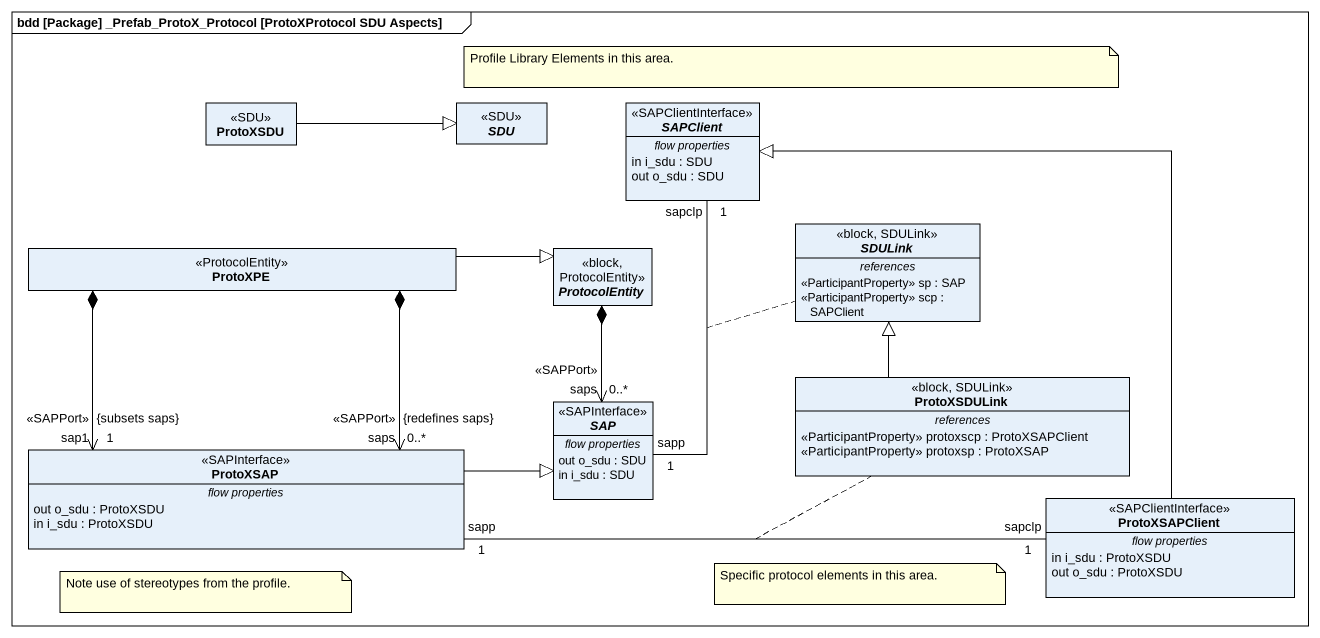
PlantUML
@startuml
mainframe bdd [Package] _Prefab_ProtoX_Protocol [ProtoXProtocol SDU Aspects]
hide circle
hide empty members
class ProtoXSDU <<SDU>>
abstract class SDU <<SDU>>
abstract class SAPClient <<SAPClientInterface>> {
  -- flow properties --
  in i_sdu : SDU
  out o_sdu : SDU
}
class ProtoXPE <<ProtocolEntity>>
abstract class ProtocolEntity <<block, ProtocolEntity>>
abstract class SDULink <<block, SDULink>> {
  -- references --
  <<ParticipantProperty>> sp : SAP
  <<ParticipantProperty>> scp : SAPClient
}
abstract class SAP <<SAPInterface>> {
  -- flow properties --
  out o_sdu : SDU
  in i_sdu : SDU
}
class ProtoXSDULink <<block, SDULink>> {
  -- references --
  <<ParticipantProperty>> protoxscp : ProtoXSAPClient
  <<ParticipantProperty>> protoxsp : ProtoXSAP
}
class ProtoXSAP <<SAPInterface>> {
  -- flow properties --
  out o_sdu : ProtoXSDU
  in i_sdu : ProtoXSDU
}
class ProtoXSAPClient <<SAPClientInterface>> {
  -- flow properties --
  in i_sdu : ProtoXSDU
  out o_sdu : ProtoXSDU
}
ProtoXSDU -right-|> SDU
SAPClient "sapclp\n1" -- "sapp\n1" SAP
(SAPClient, SAP) .. SDULink
ProtoXPE -right-|> ProtocolEntity
SAP "saps\n<<SAPPort>>\n0..*" <-up-* ProtocolEntity
ProtoXSDULink -up-|> SDULink
ProtoXSAP "sap1\n<<SAPPort>>\n1\n{subsets saps}" <-up-* ProtoXPE
ProtoXSAP "saps\n<<SAPPort>>\n0..*\n{redefines saps}" <-up-* ProtoXPE
ProtoXSAP -right-|> SAP
ProtoXSAP "sapp\n1" -right- "sapclp\n1" ProtoXSAPClient
(ProtoXSAP, ProtoXSAPClient) .. ProtoXSDULink
ProtoXSAPClient -up-|> SAPClient
note as N1
  Profile Library Elements in this area.
end note
note as N2
  Specific protocol elements in this area.
end note
note as N3
  Note use of stereotypes from the profile.
end note
@enduml
